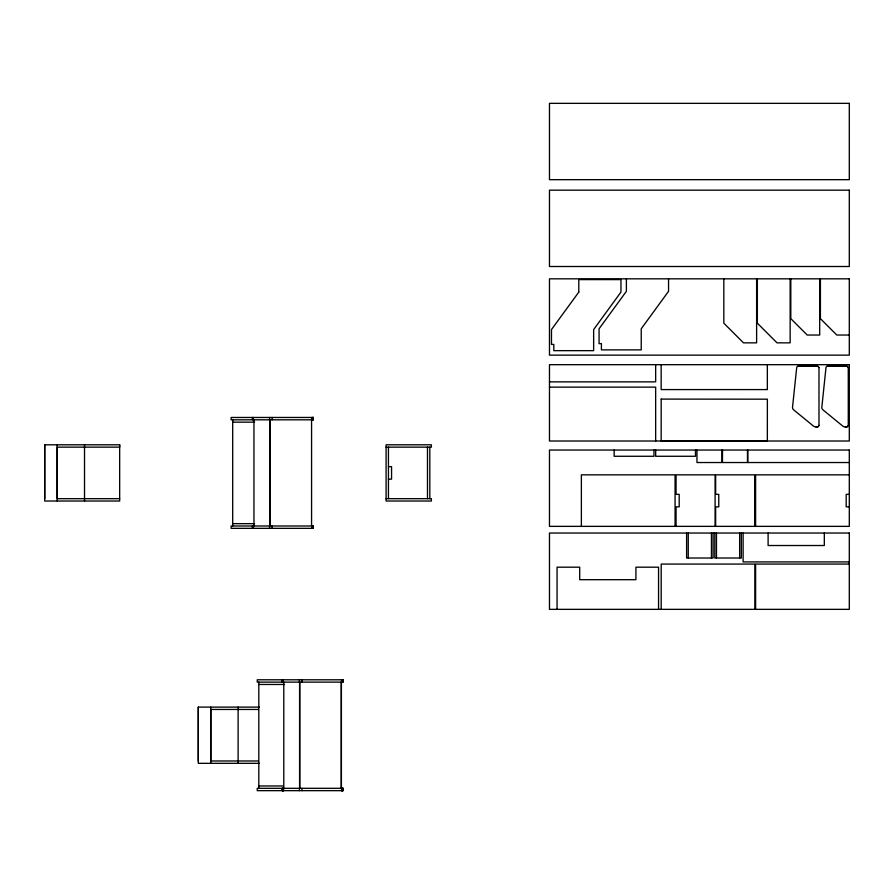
<?xml version="1.0" encoding="UTF-8"?>
<svg xmlns="http://www.w3.org/2000/svg" width="894" height="894" viewBox="0 0 894 894"><rect width="100%" height="100%" fill="white"/><g stroke="black" fill="none" stroke-linecap="round" stroke-linejoin="round"><path stroke-width="1.34" d="M44.7 498.673L44.7 444.799L119.662 444.799L119.662 501.02L44.7 501.02L44.7 444.799M84.517 501.02L84.517 444.799M119.662 444.799L119.662 447.145L57.194 447.145L57.194 498.673L119.662 498.673M198.3 760.984L198.3 707.109L259.372 707.109M238.117 763.331L238.117 707.109M818.982 367.613L817.63 366.048L798.42 366.048A1.81 1.81 0 0 0 796.699 367.602L792.531 407.228A3.028 3.028 0 0 0 793.581 409.776L813.316 425.957A4.615 4.615 0 0 0 816.077 426.952L818.222 426.773L818.982 425.388M848.272 367.613L846.92 366.048L827.721 366.048A1.81 1.81 0 0 0 825.989 367.602L821.832 407.228A3.028 3.028 0 0 0 822.871 409.776L842.606 425.957A4.615 4.615 0 0 0 845.378 426.952L847.512 426.773L848.272 425.388M816.077 426.952L817.63 426.952M845.378 426.952L846.92 426.952M849.3 335.038L836.806 335.038L820.413 318.644L820.413 278.827M798.42 366.048L817.63 366.048M827.721 366.048L846.92 366.048M549.475 381.861L655.66 381.861L655.66 364.685M549.475 387.136L655.66 387.136L655.66 441.01M232.697 422.158L254.555 422.158M386.096 447.145L431.377 447.145L431.377 444.799L386.096 444.799L386.096 501.02L431.377 501.02L431.377 498.673L386.096 498.673M849.3 462.533L747.797 462.533L747.797 450.04M388.443 466.657L391.561 466.657L391.561 479.15L388.443 479.15M849.3 474.837L755.609 474.837L755.609 526.365M849.3 494.348L846.182 494.348L846.182 506.842L849.3 506.842M232.697 523.66L254.555 523.66M849.3 561.924L743.115 561.924L743.115 533.036M849.3 564.069L755.609 564.069L755.609 609.35M258.813 684.469L284.437 684.48M258.388 709.456L210.783 709.456L210.783 760.984L258.388 760.984M259.372 763.331L198.3 763.331L198.3 707.109M258.813 785.971L283.398 785.971M848.272 367.4L848.272 425.6M824.324 533.036L824.324 545.519L768.102 545.519L768.102 533.036M819.697 278.827L819.697 335.038L807.204 335.038L790.799 318.644L790.799 278.827M818.982 367.4L818.982 425.6M790.151 278.827L790.151 342.849L777.02 342.849L757.363 323.192L757.363 278.827M767.343 364.685L767.343 389.583L661.158 389.583L661.158 364.685M756.615 278.827L756.615 342.849L743.484 342.849L723.827 323.192L723.827 278.827M754.894 609.35L754.894 564.069L661.202 564.069L661.202 609.35M754.681 526.365L754.681 474.837L715.647 474.837L715.647 494.348L718.765 494.348L718.765 506.842L715.647 506.842L715.647 526.365M747.473 450.04L747.473 462.533L722.486 462.533L722.486 450.04M741.305 533.036L741.305 558.012L714.809 558.012L714.809 533.036M739.651 533.036L739.651 558.012M721.939 450.04L721.939 462.533L696.962 462.533L696.962 450.04M716.463 533.036L716.463 558.012M715.111 526.365L715.111 474.837L676.065 474.837L676.065 494.348L679.194 494.348L679.194 506.842L676.065 506.842L676.065 526.365M713.099 533.036L713.099 558.012L686.603 558.012L686.603 533.036M711.445 533.036L711.445 558.012M695.487 450.04L695.487 456.275L655.671 456.275L655.671 450.04M688.257 533.036L688.257 558.012M675.071 526.365L675.071 474.837L581.368 474.837L581.368 526.365M668.556 278.827L668.556 291.31L641.233 328.791L641.233 349.878L601.405 349.878L601.405 343.631L599.069 343.631L599.069 328.791L626.392 291.31L626.392 278.827M658.565 609.35L658.565 567.187L635.925 567.187L635.925 579.681L579.703 579.681L579.703 567.187L557.063 567.187L557.074 609.35M653.983 450.04L653.983 456.275L614.167 456.275L614.167 450.04M429.824 447.145L429.824 498.673M427.477 447.145L427.477 498.673M388.443 447.145L388.443 498.673M342.95 679.786L342.95 682.122M342.838 788.318L342.95 790.654M342.704 788.318L342.704 790.654M342.547 788.318L342.547 790.654M342.368 788.318L342.368 790.654M342.19 788.318L342.19 790.654M341.989 788.318L341.989 790.654M341.776 788.318L341.776 790.654M341.586 679.786L341.586 682.122M341.586 788.318L341.586 790.654M341.407 682.122L341.407 788.318M341.251 682.122L341.251 788.318M313.112 417.464L313.202 419.811M313.202 525.996L313.112 528.343M313.001 417.464L312.866 419.811M313.001 525.996L312.866 528.343M312.71 417.464L312.71 419.811M312.71 525.996L312.71 528.343M312.531 417.464L312.531 419.811M312.531 525.996L312.531 528.343M311.738 417.464L311.738 419.811M311.738 525.996L311.738 528.343M311.57 419.811L311.57 525.996M301.948 679.786L301.948 682.122M301.948 788.318L301.948 790.654M299.747 682.122L299.747 788.318M299.591 682.122L299.591 788.318M299.412 679.786L299.412 682.122M299.412 788.318L299.412 790.654M283.789 682.122L283.789 788.318M283.588 788.318L283.588 790.654M283.219 679.786L283.219 682.122M283.376 788.318L283.219 790.654M283.186 788.318L283.186 790.654M282.996 788.318L282.996 790.654M282.66 679.786L282.817 682.122M282.817 788.318L282.66 790.654M282.526 679.786L282.526 682.122M282.526 788.318L282.526 790.654M282.415 679.786L282.325 682.122M282.325 788.318L282.415 790.654M282.269 679.786L282.236 682.122M282.236 788.318L282.236 790.654M272.111 417.464L272.111 419.811M272.111 525.996L272.111 528.343M269.91 419.811L269.91 525.996M269.753 419.811L269.742 525.996M269.575 417.464L269.575 419.811M269.575 525.996L269.575 528.343M258.813 682.122L258.813 788.318M253.952 419.811L253.952 525.996M253.382 417.464L253.382 419.811M253.382 525.996L253.382 528.343M252.399 417.464L252.421 419.811M252.399 525.996L252.421 528.343M232.697 419.811L232.697 525.996M210.783 707.109L210.783 763.331M57.194 444.799L57.194 501.02M661.191 399.104L661.158 441.01L767.343 441.088L767.376 399.182L661.191 399.104M578.798 292.092L551.475 329.573L551.475 344.413L553.811 344.413L553.811 350.66L593.638 350.66L593.638 329.573L620.961 292.092L620.961 279.598L578.798 279.598L578.798 292.092M849.3 103.346L549.475 103.346L549.475 179.672L849.3 179.672L849.3 103.346M849.3 190.176L549.475 190.176L549.475 266.501L849.3 266.501L849.3 190.176M849.3 278.827L549.475 278.827L549.475 355.142L849.3 355.142L849.3 278.827M849.3 364.685L549.475 364.685L549.475 441.01L849.3 441.01L849.3 364.685M313.291 417.464L231.133 417.476L231.133 419.822L313.291 419.811L313.291 417.464M849.3 450.04L549.475 450.04L549.475 526.365L849.3 526.365L849.3 450.04M313.291 525.996L231.133 525.996L231.133 528.343L313.291 528.343L313.258 525.996M849.3 533.036L549.475 533.036L549.475 609.35L849.3 609.35L849.3 533.036M343.128 679.786L257.248 679.786L257.248 682.133L343.128 682.122L343.128 679.786M343.128 788.318L257.248 788.318L257.248 790.654L343.128 790.654L343.039 788.318"/></g></svg>
